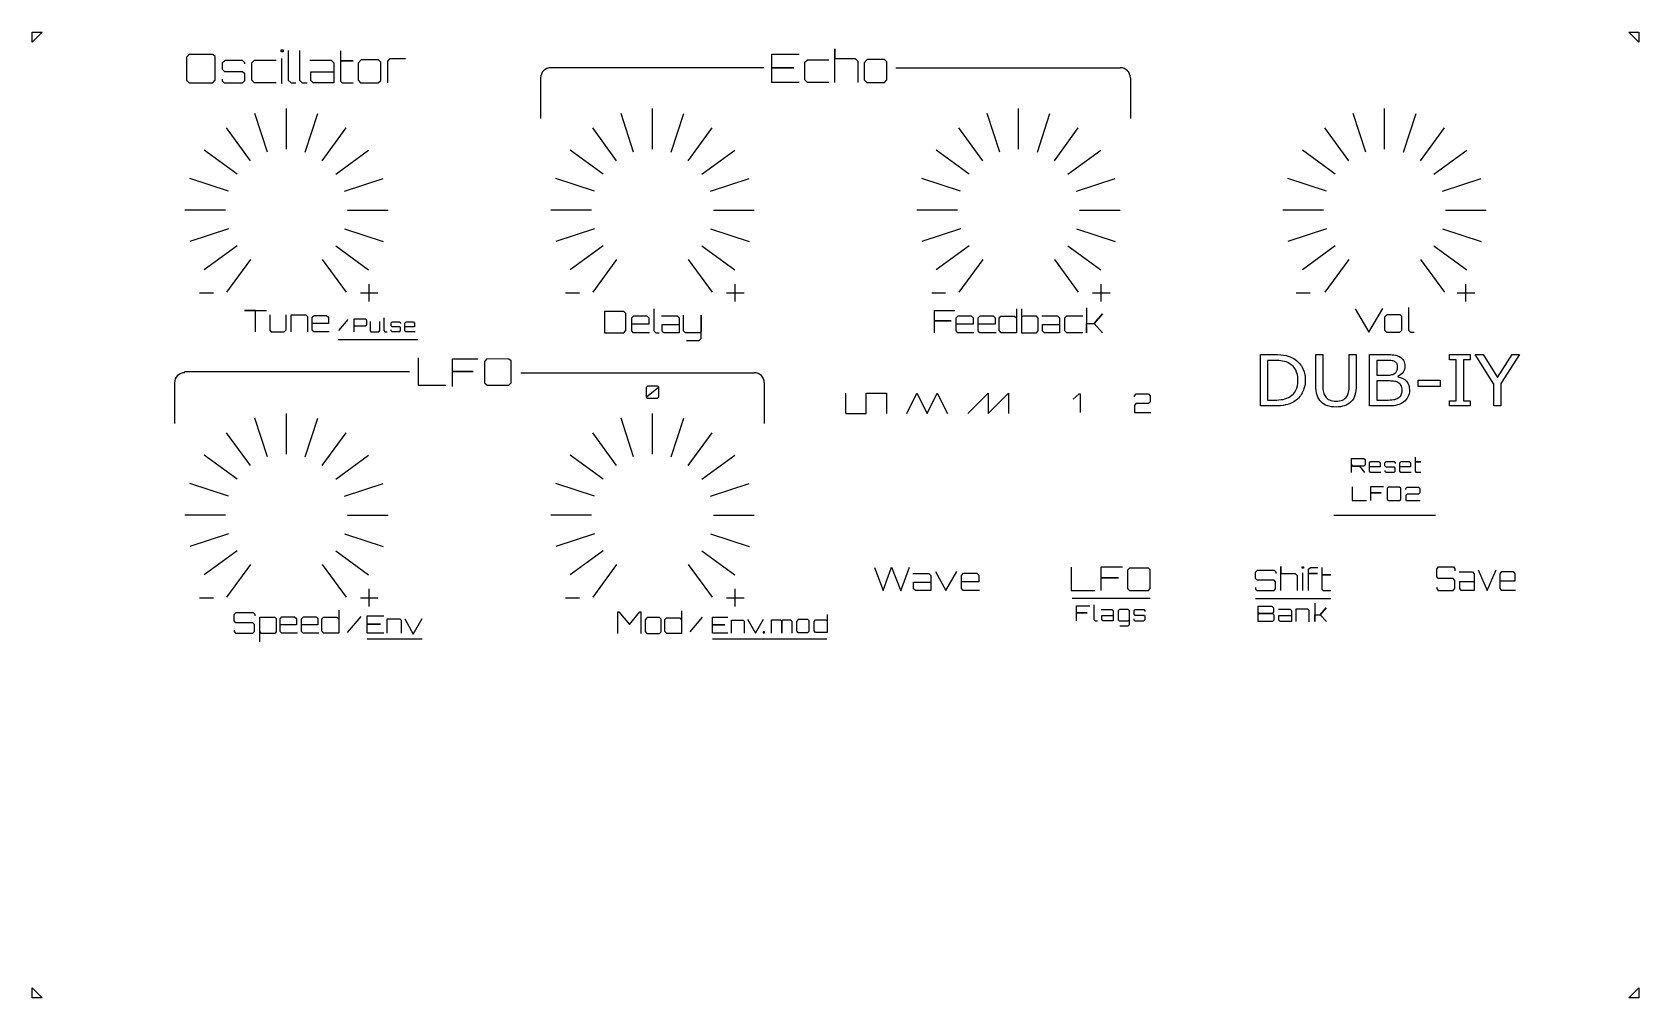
# Model space of a CAD drawing. Extents: x 0 to 159, y 0 to 96.
import ezdxf

# ---------------------------------------------------------------- set-up
doc = ezdxf.new("R2010")
doc.units = 0
doc.layers.get('0').update_dxf_attribs({"linetype": 'CONTINUOUS'})

msp = doc.modelspace()

# ---------------------------------------------------------------- linework, layer by layer
at = {"color": 7}
for points in [[(1.056072, 95.593524), (0.05041, 94.587863), (0.05041, 95.593524)], [(158.950609, 94.587863), (157.944951, 95.593524), (158.950609, 95.593524)], [(24.679746, 93.632923), (24.679746, 93.828354), (24.875177, 93.828354), (24.875177, 93.632923)], [(15.327696, 93.124327), (15.327696, 90.826346), (15.585093, 90.585871), (17.925495, 90.585871), (18.163825, 90.826346), (18.163825, 93.167226), (17.925495, 93.376957), (15.566026, 93.391257)], [(32.287265, 92.509435), (32.287265, 90.841123), (32.539895, 90.570856), (34.284472, 90.570856), (34.522803, 90.811093), (34.522803, 92.6143), (34.313072, 92.83833), (32.587561, 92.83833)], [(82.342031, 92.550406), (82.342031, 90.888179), (82.593739, 90.618898), (84.331955, 90.618898), (84.569416, 90.858259), (84.569416, 92.654889), (84.36045, 92.878103), (82.641232, 92.878103)], [(56.669539, 67.948045), (56.669539, 65.848538), (58.571409, 65.848538), (58.780756, 66.060724), (58.780756, 67.749343), (58.582054, 67.948045)], [(133.79563, 67.385398), (133.79563, 66.116517), (133.987775, 65.910958), (135.314662, 65.910958), (135.495931, 66.093677), (135.495931, 67.465156), (135.336414, 67.635549), (134.024029, 67.635549)], [(142.275513, 58.612207), (140.215153, 58.612207), (140.215153, 59.131561), (140.898436, 59.131561), (140.898436, 63.180466), (140.215153, 63.180466), (140.215153, 63.699817), (142.275513, 63.699817), (142.275513, 63.180466), (141.59223, 63.180466), (141.59223, 59.131561), (142.275513, 59.131561)], [(147.1496, 63.699815), (145.313497, 60.843373), (145.313497, 58.612207), (144.619702, 58.612207), (144.619702, 60.771622), (142.776588, 63.699815), (143.543968, 63.699815), (144.970102, 61.424228), (146.410254, 63.699815)], [(44.802618, 63.020447), (44.802618, 60.898444), (45.040303, 60.676384), (47.20148, 60.676384), (47.42156, 60.898444), (47.42156, 63.060062), (47.20148, 63.253731), (45.022697, 63.266936)], [(135.095786, 62.46976)], [(60.781152, 60.448719), (60.781152, 59.491136), (60.895797, 59.38333), (61.897427, 59.38333), (62.016094, 59.497371), (62.016094, 60.472854), (61.915529, 60.57342), (60.907865, 60.57342)], [(125.228478, 61.161136)], [(125.95381, 61.150889)], [(139.30411, 60.529028), (137.117604, 60.529028), (137.117604, 61.14747), (139.30411, 61.14747)], [(135.540798, 60.149764)], [(136.262623, 60.177098)], [(134.06732, 50.44588), (134.06732, 49.366946), (134.188171, 49.25404), (135.28702, 49.25404), (135.398919, 49.366946), (135.398919, 50.466022), (135.28702, 50.564493), (134.179219, 50.571207)], [(108.388567, 42.353454), (108.388567, 40.534705), (108.592285, 40.34438), (110.44461, 40.34438), (110.633238, 40.534705), (110.633238, 42.387407), (110.44461, 42.5534), (108.577195, 42.564717)], [(125.655014, 42.566197), (125.655014, 42.705281), (125.794098, 42.705281), (125.794098, 42.566197)], [(121.309182, 38.812703), (122.636424, 38.812703), (122.810787, 38.640943), (122.810787, 38.23236), (122.711894, 38.084022), (121.415882, 38.084022), (121.324796, 38.175107), (121.324796, 38.003346), (121.415882, 38.084022), (122.711894, 38.084022), (122.857631, 37.94349), (122.857631, 37.42014), (122.711894, 37.272452), (121.301375, 37.272452)], [(60.675626, 37.458841), (60.675626, 36.283905), (60.853544, 36.093566), (62.082191, 36.093566), (62.250039, 36.262757), (62.250039, 37.532694), (62.102333, 37.690471), (60.887114, 37.690471)], [(75.64216, 37.286329), (75.64216, 36.356139), (75.783018, 36.205448), (76.755731, 36.205448), (76.888615, 36.339396), (76.888615, 37.344798), (76.771677, 37.46971), (75.809594, 37.46971)], [(72.346789, 36.24744), (72.346789, 36.155218), (72.471701, 36.155218), (72.471701, 36.24744)], [(0.05041, 1.055588), (1.056071, 0.049927), (0.05041, 0.049927)], [(157.944948, 0.049927), (158.950609, 1.055588), (158.950609, 0.049927)]]:
    msp.add_lwpolyline(points, close=True, dxfattribs=at)
for points in [[(25.385238, 93.767818), (25.385238, 90.841123), (25.652169, 90.570856), (26.133594, 90.570856)], [(26.495848, 93.767818), (26.495848, 90.841123), (26.762778, 90.570856), (27.244205, 90.570856)], [(30.547484, 93.752088), (30.547484, 92.760635), (31.791566, 92.760635), (30.547484, 92.760635), (30.547484, 90.751034), (30.714314, 90.570856), (31.791566, 90.570856)], [(79.443101, 90.618911), (79.443101, 93.923894), (79.443101, 92.969301), (81.433025, 92.969301), (81.703731, 92.712843), (81.703731, 90.603714)], [(18.840681, 90.931212), (18.840681, 90.781064), (19.050412, 90.570856), (20.852188, 90.570856), (21.076218, 90.811093), (21.076218, 91.456015), (20.866488, 91.665745), (19.112377, 91.665745), (18.869281, 91.908842), (18.869281, 92.580934), (19.126677, 92.82403), (20.823588, 92.82403), (21.061919, 92.580934), (21.061919, 92.447469)], [(24.169723, 90.570856), (22.03905, 90.570856), (21.781654, 90.841123), (21.781654, 92.566634), (22.03905, 92.82403), (24.169723, 92.82403)], [(24.770329, 90.510321), (24.756015, 90.54035), (24.756015, 92.975131)], [(27.515893, 92.809731), (29.632263, 92.809731), (29.884895, 92.566634), (29.884895, 90.570856), (27.859088, 90.570856), (27.620759, 90.811093), (27.620759, 91.665745), (29.856296, 91.665745)], [(35.21395, 90.570856), (35.21395, 92.716782), (35.471348, 92.988478), (36.987128, 92.988478)], [(75.906833, 90.618898), (73.214024, 90.618898), (73.214024, 92.070735), (75.370171, 92.070735), (73.214024, 92.070735), (73.214024, 93.429012), (75.892585, 93.429012)], [(78.84185, 90.618898), (76.718948, 90.618898), (76.46249, 90.888179), (76.46249, 92.607397), (76.718948, 92.863855), (78.84185, 92.863855)], [(50.336439, 91.065119), (50.336439, 87.042507)], [(72.416721, 92.075623), (51.337242, 92.075623)], [(85.453494, 92.070905), (107.663307, 92.070905)], [(108.66458, 91.065119), (108.66458, 87.042507)], [(23.330286, 83.730065), (22.087155, 87.556043)], [(25.194981, 84.025415), (25.194981, 88.048027)], [(25.194981, 84.025415), (25.194981, 88.048027)], [(27.05941, 83.730065), (28.302541, 87.556043)], [(59.534033, 83.730065), (58.290956, 87.556043)], [(61.398622, 84.025415), (61.398622, 88.048027)], [(63.263211, 83.730065), (64.506288, 87.556043)], [(95.737808, 83.730065), (94.494731, 87.556043)], [(97.602397, 84.025415), (97.602397, 88.048027)], [(99.466986, 83.730065), (100.710063, 87.556043)], [(131.941609, 83.730065), (130.698478, 87.556043)], [(133.806038, 84.025415), (133.806038, 88.048027)], [(135.670733, 83.730065), (136.913864, 87.556043)], [(21.648122, 82.873018), (19.283726, 86.127454)], [(28.741574, 82.873018), (31.10597, 86.127454)], [(57.851949, 82.873018), (55.487501, 86.127454)], [(64.945295, 82.873018), (67.309744, 86.127454)], [(94.055724, 82.873018), (91.691275, 86.127454)], [(101.14907, 82.873018), (103.513518, 86.127454)], [(130.259445, 82.873018), (127.895049, 86.127454)], [(137.352897, 82.873018), (139.717293, 86.127454)], [(20.313194, 81.53809), (17.058757, 83.902751)], [(30.076502, 81.53809), (33.330939, 83.902751)], [(56.517048, 81.53809), (53.262665, 83.902751)], [(66.280197, 81.53809), (69.53458, 83.902751)], [(92.720822, 81.53809), (89.466439, 83.902751)], [(102.483971, 81.53809), (105.738354, 83.902751)], [(128.924517, 81.53809), (125.67008, 83.902751)], [(138.687826, 81.53809), (141.942262, 83.902751)], [(19.456147, 79.855128), (15.630435, 81.099322)], [(30.933549, 79.855128), (34.759261, 81.099322)], [(55.659974, 79.855128), (51.834209, 81.099322)], [(67.13727, 79.855128), (70.963009, 81.099322)], [(91.863749, 79.855128), (88.03801, 81.099322)], [(103.341045, 79.855128), (107.16681, 81.099322)], [(128.06747, 79.855128), (124.241758, 81.099322)], [(139.544872, 79.855128), (143.370584, 81.099322)], [(19.160797, 77.992561), (15.138185, 77.992561)], [(31.228899, 77.992561), (35.251511, 77.992561)], [(55.364651, 77.992561), (51.341959, 77.992561)], [(67.432594, 77.992561), (71.455232, 77.992561)], [(91.568425, 77.992561), (87.545787, 77.992561)], [(103.636368, 77.992561), (107.65906, 77.992561)], [(127.77212, 77.992561), (123.749508, 77.992561)], [(139.840222, 77.992561), (143.862834, 77.992561)], [(19.456147, 76.127334), (15.630435, 74.884735)], [(30.933549, 76.127334), (34.759261, 74.884735)], [(55.659974, 76.127334), (51.834209, 74.884735)], [(67.13727, 76.127334), (70.963009, 74.884735)], [(91.863749, 76.127334), (88.03801, 74.884735)], [(103.341045, 76.127334), (107.16681, 74.884735)], [(128.06747, 76.127334), (124.241758, 74.884735)], [(139.544872, 76.127334), (143.370584, 74.884735)], [(20.313194, 74.445702), (17.058757, 72.080242)], [(21.648122, 73.109975), (19.283726, 69.855805)], [(28.741574, 73.109975), (31.10597, 69.855805)], [(30.076502, 74.445702), (33.330939, 72.080242)], [(56.517048, 74.445702), (53.262665, 72.080242)], [(57.851949, 73.109975), (55.487501, 69.855805)], [(64.945295, 73.109975), (67.309744, 69.855805)], [(66.280197, 74.445702), (69.53458, 72.080242)], [(92.720822, 74.445702), (89.466439, 72.080242)], [(94.055724, 73.109975), (91.691275, 69.855805)], [(101.14907, 73.109975), (103.513518, 69.855805)], [(102.483971, 74.445702), (105.738354, 72.080242)], [(128.924517, 74.445702), (125.67008, 72.080242)], [(130.259445, 73.109975), (127.895049, 69.855805)], [(137.352897, 73.109975), (139.717293, 69.855805)], [(138.687826, 74.445702), (141.942262, 72.080242)], [(33.376196, 68.931012), (33.376196, 70.674114)], [(69.581833, 68.931012), (69.581833, 70.674114)], [(105.784809, 68.931012), (105.784809, 70.674114)], [(141.844368, 68.931012), (141.844368, 70.674114)], [(16.607589, 69.802588), (17.979772, 69.802588)], [(32.513515, 69.807378), (34.253069, 69.807378)], [(52.811097, 69.802588), (54.183281, 69.802588)], [(68.719152, 69.807378), (70.458706, 69.807378)], [(89.014872, 69.802593), (90.387055, 69.802593)], [(104.922128, 69.807378), (106.661682, 69.807378)], [(125.074962, 69.802588), (126.447146, 69.802588)], [(136.166392, 68.342514), (136.166392, 66.116534), (136.369413, 65.910976), (136.735576, 65.910976)], [(140.981686, 69.807378), (142.721241, 69.807378)], [(22.152521, 65.954023), (22.152521, 68.06252), (21.05934, 68.06252), (23.233802, 68.06252)], [(23.553201, 67.615216), (23.553201, 66.104144), (23.702812, 65.954022), (24.977907, 65.954022), (25.15812, 66.146647), (25.15812, 67.635618)], [(25.654764, 65.954023), (25.654764, 67.613687), (27.110073, 67.613687), (27.269885, 67.453875), (27.269885, 65.943483)], [(29.435868, 65.954022), (27.912554, 65.954022), (27.742542, 66.136106), (27.742542, 67.378218), (27.926155, 67.572033), (29.167248, 67.572033), (29.347461, 67.388419), (29.347461, 66.769573), (27.732341, 66.769573)], [(30.367999, 66.063316), (31.312114, 67.16798)], [(31.890523, 65.953971), (31.890523, 67.21286), (33.014567, 67.21286), (33.110448, 67.11698), (33.110448, 66.615138), (33.008447, 66.513138), (31.986403, 66.513138), (31.890523, 66.609018)], [(33.471464, 66.950617), (33.471464, 66.044038), (33.561225, 65.953971), (34.326227, 65.953971), (34.434348, 66.069538), (34.434348, 66.962857)], [(34.830712, 67.322205), (34.830712, 66.06964), (34.944953, 65.953971), (35.150993, 65.953971)], [(35.539146, 66.132153), (35.539146, 66.067893), (35.628906, 65.977929), (36.400029, 65.977929), (36.495909, 66.080745), (36.495909, 66.356758), (36.406149, 66.446518), (35.655426, 66.446518), (35.551386, 66.550559), (35.551386, 66.8382), (35.661546, 66.94224), (36.387789, 66.94224), (36.489789, 66.8382), (36.489789, 66.78108)], [(37.93269, 65.953971), (37.018767, 65.953971), (36.916767, 66.063214), (36.916767, 66.808429), (37.026927, 66.924709), (37.77153, 66.924709), (37.87965, 66.814549), (37.87965, 66.443267), (36.910647, 66.443267)], [(61.119061, 65.837361), (59.529439, 65.837361), (59.352025, 66.02737), (59.352025, 67.323551), (59.543632, 67.525802), (60.838748, 67.525802), (61.026806, 67.334196), (61.026806, 66.688412), (59.341381, 66.688412)], [(61.520025, 68.228358), (61.520025, 66.049724), (61.718728, 65.848538), (62.077102, 65.848538)], [(62.279347, 67.515157), (63.854776, 67.515157), (64.042834, 67.334196), (64.042834, 65.848538), (62.534822, 65.848538), (62.357409, 66.02737), (62.357409, 66.663574), (64.021544, 66.663574)], [(64.748924, 65.0775), (66.001461, 65.0775), (66.200164, 65.279751), (66.200164, 67.603864), (66.200164, 65.971308), (66.068878, 65.848538), (64.649573, 65.848538), (64.457966, 66.038725), (64.457966, 67.593219)], [(89.302269, 65.848871), (89.302269, 67.030037), (90.928537, 67.030037), (89.302269, 67.030037), (89.302269, 68.055293), (91.306821, 68.055293)], [(93.192119, 65.848871), (91.608275, 65.848871), (91.431507, 66.03819), (91.431507, 67.32966), (91.622417, 67.531175), (92.912825, 67.531175), (93.1002, 67.340266), (93.1002, 66.696829), (91.420901, 66.696829)], [(95.373458, 65.848871), (93.789614, 65.848871), (93.612845, 66.03819), (93.612845, 67.32966), (93.803755, 67.531175), (95.094164, 67.531175), (95.281538, 67.340266), (95.281538, 66.696829), (93.602239, 66.696829)], [(97.39921, 68.209435), (97.39921, 65.848871), (95.871932, 65.848871), (95.67183, 66.060286), (95.67183, 67.297311), (95.861326, 67.484685), (97.218907, 67.484685), (97.385069, 67.329129)], [(97.88707, 68.208905), (97.88707, 65.848871), (99.378995, 65.848871), (99.555763, 66.03819), (99.555763, 67.307386), (99.368389, 67.498296), (98.03202, 67.498296), (97.908282, 67.374558)], [(99.902263, 67.509433), (101.471966, 67.509433), (101.65934, 67.329129), (101.65934, 65.848871), (100.15681, 65.848871), (99.980041, 66.027054), (99.980041, 66.660945), (101.638128, 66.660945)], [(103.946941, 65.848871), (102.366633, 65.848871), (102.175723, 66.049327), (102.175723, 67.329129), (102.366633, 67.520039), (103.946941, 67.520039)], [(104.33205, 68.320799), (104.33205, 65.848871), (104.33205, 66.782915), (105.067406, 66.782915), (105.891147, 67.709181), (105.067406, 66.782915), (105.901753, 65.859831)], [(130.878137, 68.230853), (132.237653, 65.910976), (133.629797, 68.241729)], [(30.312176, 65.189251), (38.195745, 65.189251)], [(122.863269, 58.61221), (121.545758, 58.61221), (121.545758, 63.699817), (122.849252, 63.699817)], [(126.998007, 60.65545), (126.998007, 63.699815), (127.691802, 63.699815), (127.691802, 60.621282)], [(130.309302, 60.604198), (130.309302, 63.699815), (131.003097, 63.699815), (131.003097, 60.65545)], [(134.177734, 58.612207), (132.327614, 58.612207), (132.327614, 63.699815), (133.872886, 63.699815)], [(37.369995, 62.000954), (15.134066, 62.000954)], [(38.223491, 63.368172), (38.223491, 60.676384), (40.970079, 60.676384)], [(41.638502, 60.537514), (41.638502, 62.008083), (43.66323, 62.008083), (41.638502, 62.008083), (41.638502, 63.284542), (44.1342, 63.284542)], [(122.891301, 63.118959), (122.239552, 63.118959), (122.239552, 59.193063), (122.891301, 59.193063)], [(133.848357, 63.12237), (133.021409, 63.12237), (133.021409, 61.653148), (133.918437, 61.653148)], [(14.132665, 60.894198), (14.132665, 56.873715)], [(48.375963, 61.899984), (71.459588, 61.899984)], [(60.79322, 59.497371), (62.004027, 60.478888)], [(72.460885, 60.894198), (72.460885, 56.873715)], [(134.111157, 61.08255), (133.021409, 61.08255), (133.021409, 59.189644), (133.939463, 59.189644)], [(135.12382, 61.533566), (135.12382, 61.506232)], [(80.506171, 57.879501), (80.506171, 59.888412)], [(82.517495, 57.879501), (82.517495, 59.888412), (84.528801, 59.888412), (84.528801, 57.879501)], [(86.540134, 57.879501), (87.545787, 59.888412), (88.55144, 57.879501), (89.557119, 59.888412), (90.562772, 57.879501)], [(92.574105, 57.879501), (94.585411, 59.888412), (94.585411, 57.879501), (96.596744, 59.888412), (96.596744, 57.879501)], [(103.011746, 59.295497), (103.602585, 59.813421), (103.686447, 59.813421), (103.686447, 57.954362)], [(109.062248, 59.498425), (109.062248, 59.617085), (109.221943, 59.813811), (110.469078, 59.813811), (110.611029, 59.626453), (110.611029, 59.026908), (110.469078, 58.848917), (109.214338, 58.848917), (109.062248, 58.66156), (109.062248, 57.954127), (110.6744, 57.954127)], [(23.330286, 53.561007), (22.087155, 57.387251)], [(25.194981, 53.856357), (25.194981, 57.879501)], [(27.05941, 53.561007), (28.302541, 57.387251)], [(59.534033, 53.561007), (58.290956, 57.387251)], [(61.398622, 53.856357), (61.398622, 57.879501)], [(63.263211, 53.561007), (64.506288, 57.387251)], [(80.506171, 57.879501), (82.517495, 57.879501)], [(21.648122, 52.704226), (19.283726, 55.958396)], [(28.741574, 52.704226), (31.10597, 55.958396)], [(57.851949, 52.704226), (55.487501, 55.958396)], [(64.945295, 52.704226), (67.309744, 55.958396)], [(20.313194, 51.3685), (17.058757, 53.733959)], [(30.076502, 51.3685), (33.330939, 53.733959)], [(56.517048, 51.3685), (53.262665, 53.733959)], [(66.280197, 51.3685), (69.53458, 53.733959)], [(130.542316, 52.037333), (130.542316, 53.425108), (131.762019, 53.425108), (131.880633, 53.306495), (131.880633, 52.785044), (131.755305, 52.664193), (130.640788, 52.664193), (130.535602, 52.771616), (130.640788, 52.664193), (131.309946, 52.664193), (131.824683, 52.037333)], [(133.419314, 52.037326), (132.416696, 52.037326), (132.304796, 52.15717), (132.304796, 52.974707), (132.425648, 53.102272), (133.242513, 53.102272), (133.361126, 52.981421), (133.361126, 52.574107), (132.298082, 52.574107)], [(133.816105, 52.213567), (133.816105, 52.143071), (133.914577, 52.044375), (134.760534, 52.044375), (134.86572, 52.15717), (134.86572, 52.45997), (134.767248, 52.558441), (133.94367, 52.558441), (133.829533, 52.672578), (133.829533, 52.988135), (133.950384, 53.102272), (134.747106, 53.102272), (134.859006, 52.988135), (134.859006, 52.925471)], [(136.423287, 52.037326), (135.420669, 52.037326), (135.30877, 52.15717), (135.30877, 52.974707), (135.429621, 53.102272), (136.246486, 53.102272), (136.3651, 52.981421), (136.3651, 52.574107), (135.302056, 52.574107)], [(136.820086, 53.552107), (136.820086, 53.086606), (137.4042, 53.086606), (136.820086, 53.086606), (136.820086, 52.143071), (136.898415, 52.058475), (137.4042, 52.058475)], [(19.456147, 49.686868), (15.630435, 50.929466)], [(30.933549, 49.686868), (34.759261, 50.929466)], [(55.659974, 49.686868), (51.834209, 50.929466)], [(67.13727, 49.686868), (70.963009, 50.929466)], [(130.611445, 50.622681), (130.611445, 49.25404), (132.007949, 49.25404)], [(132.44044, 49.254049), (132.44044, 50.00176), (133.469914, 50.00176), (132.44044, 50.00176), (132.44044, 50.650777), (133.709378, 50.650777)], [(135.909796, 50.360836), (135.909796, 50.44588), (136.050789, 50.586873), (137.151879, 50.586873), (137.277206, 50.452594), (137.277206, 50.0229), (137.151879, 49.895335), (136.044075, 49.895335), (135.909796, 49.761056), (135.909796, 49.25404), (137.333156, 49.25404)], [(19.160797, 47.82164), (15.138185, 47.82164)], [(31.228899, 47.82164), (35.251511, 47.82164)], [(55.364651, 47.82164), (51.341959, 47.82164)], [(67.432594, 47.82164), (71.455232, 47.82164)], [(128.777906, 47.82164), (138.834436, 47.82164)], [(19.456147, 45.956413), (15.630435, 44.713815)], [(30.933549, 45.956413), (34.759261, 44.713815)], [(55.659974, 45.956413), (51.834209, 44.713815)], [(67.13727, 45.956413), (70.963009, 44.713815)], [(20.313194, 44.274781), (17.058757, 41.909321)], [(21.648122, 42.939055), (19.283726, 39.684885)], [(28.741574, 42.939055), (31.10597, 39.684885)], [(30.076502, 44.274781), (33.330939, 41.909321)], [(56.517048, 44.274781), (53.262665, 41.909321)], [(57.851949, 42.939055), (55.487501, 39.684885)], [(64.945295, 42.939055), (67.309744, 39.684885)], [(66.280197, 44.274781), (69.53458, 41.909321)], [(83.349336, 42.636717), (84.19997, 40.341448), (85.050604, 42.658344), (85.969721, 40.307566), (86.821797, 42.669157)], [(87.140408, 42.034427), (88.740753, 42.034427), (88.931785, 41.850603), (88.931785, 40.341449), (87.399924, 40.341449), (87.219705, 40.52311), (87.219705, 41.169375), (88.910159, 41.169375)], [(89.375148, 42.216086), (90.409605, 40.341448), (91.498128, 42.237712)], [(93.754485, 40.341448), (92.139723, 40.341448), (91.959504, 40.534462), (91.959504, 41.851142), (92.15414, 42.056592), (93.469739, 42.056592), (93.660771, 41.861956), (93.660771, 41.205958), (91.94869, 41.205958)], [(102.801862, 42.651486), (102.801862, 40.34438), (105.155937, 40.34438)], [(105.759283, 40.34438), (105.759283, 41.604791), (107.494658, 41.604791), (105.759283, 41.604791), (105.759283, 42.698832), (107.898322, 42.698832)], [(121.031377, 40.653953), (121.031377, 40.493497), (121.170462, 40.354581), (122.870008, 40.354581), (123.029447, 40.514868), (123.029447, 41.207917), (122.870008, 41.370747), (121.190816, 41.370747), (121.031377, 41.540363), (121.031377, 42.181509), (121.224739, 42.374871), (122.890362, 42.374871), (123.049801, 42.215432), (123.049801, 42.042424)], [(123.541685, 40.354581), (123.541685, 42.715288), (123.541685, 42.033434), (124.963063, 42.033434), (125.156424, 41.85025), (125.156424, 40.343726)], [(125.719469, 40.343896), (125.709291, 40.365267), (125.709291, 42.098058)], [(126.285923, 40.354581), (126.285923, 42.019866), (127.181493, 42.019866), (126.285923, 42.019866), (126.285923, 42.460866), (126.465716, 42.640658), (127.195062, 42.640658)], [(127.595258, 42.618608), (127.595258, 41.913008), (128.48065, 41.913008), (127.595258, 41.913008), (127.595258, 40.482811), (127.713989, 40.354581), (128.48065, 40.354581)], [(138.962738, 40.698448), (138.962738, 40.51322), (139.086457, 40.352859), (140.598235, 40.352859), (140.740059, 40.537891), (140.740059, 41.337937), (140.598235, 41.525906), (139.104562, 41.525906), (138.962738, 41.721708), (138.962738, 42.461838), (139.134737, 42.685052), (140.616341, 42.685052), (140.758164, 42.500998), (140.758164, 42.301281)], [(141.17359, 42.192219), (142.51337, 42.192219), (142.673298, 41.992502), (142.673298, 40.352859), (141.390852, 40.352859), (141.239975, 40.550227), (141.239975, 41.252371), (142.655193, 41.252371)], [(143.071112, 42.389587), (143.937141, 40.352859), (144.848432, 42.413083)], [(146.752507, 40.352859), (145.400657, 40.352859), (145.249781, 40.562562), (145.249781, 41.993089), (145.412727, 42.216303), (146.514123, 42.216303), (146.674052, 42.004837), (146.674052, 41.292119), (145.240729, 41.292119)], [(33.376196, 38.760091), (33.376196, 40.503194)], [(69.581833, 38.760091), (69.581833, 40.503194)], [(16.607589, 39.631542), (17.979772, 39.631542)], [(20.022955, 36.442685), (20.022955, 36.280348), (20.16367, 36.139806), (21.883131, 36.139806), (22.044437, 36.30197), (22.044437, 37.00314), (21.883131, 37.167879), (20.184262, 37.167879), (20.022955, 37.339481), (20.022955, 37.98814), (20.218583, 38.183768), (21.903723, 38.183768), (22.06503, 38.022461), (22.06503, 37.847426)], [(30.367163, 38.42058), (30.367163, 36.128995), (28.884514, 36.128995), (28.690259, 36.334232), (28.690259, 37.535109), (28.874217, 37.717008), (30.192128, 37.717008), (30.353434, 37.565997)], [(32.513515, 39.636458), (34.253069, 39.636458)], [(52.811097, 39.631542), (54.183281, 39.631542)], [(57.976539, 36.114713), (57.976539, 38.238997), (58.083961, 38.228926), (59.127976, 37.003636), (60.165276, 38.238997), (60.262628, 38.238997), (60.262628, 36.093565)], [(64.260862, 38.335007), (64.260862, 36.093566), (62.810656, 36.093566), (62.620652, 36.294312), (62.620652, 37.468912), (62.800585, 37.646831), (64.089657, 37.646831), (64.247434, 37.499124)], [(68.719152, 39.636458), (70.458706, 39.636458)], [(102.919402, 39.590133), (110.61705, 39.590133)], [(103.324754, 37.355394), (103.324754, 38.139859), (104.404832, 38.139859), (103.324754, 38.139859), (103.324754, 38.820778), (104.656068, 38.820778)], [(105.045573, 38.930203), (105.045573, 37.488533), (105.177061, 37.355402), (105.414208, 37.355402)], [(105.783106, 38.458256), (106.825616, 38.458256), (106.95006, 38.338508), (106.95006, 37.355402), (105.952161, 37.355402), (105.834762, 37.473741), (105.834762, 37.894737), (106.935972, 37.894737)], [(107.630443, 36.852579), (108.459285, 36.852579), (108.590773, 36.986414), (108.590773, 38.352948), (108.459285, 38.486784), (107.578787, 38.486784), (107.444952, 38.352948), (107.444952, 37.466345), (107.555308, 37.355402), (108.452241, 37.355402), (108.583729, 37.488651)], [(109.008481, 37.53291), (109.008481, 37.458949), (109.111793, 37.355402), (109.999335, 37.355402), (110.109691, 37.473741), (110.109691, 37.791425), (110.006379, 37.894737), (109.142317, 37.894737), (109.022569, 38.014484), (109.022569, 38.345552), (109.149361, 38.4653), (109.985247, 38.4653), (110.102647, 38.345552), (110.102647, 38.279808)], [(121.026238, 39.562937), (128.480808, 39.562937)], [(123.302053, 38.494816), (124.457534, 38.494816), (124.595463, 38.362092), (124.595463, 37.272452), (123.489428, 37.272452), (123.359307, 37.403615), (123.359307, 37.870232), (124.579849, 37.870232)], [(125.071998, 37.272452), (125.071998, 38.542701), (126.18584, 38.542701), (126.308154, 38.420386), (126.308154, 37.264385)], [(126.894525, 39.092075), (126.894525, 37.272452), (126.894525, 37.960016), (127.435831, 37.960016), (128.042199, 38.641853), (127.435831, 37.960016), (128.050006, 37.28052)], [(22.572974, 35.273383), (22.572974, 37.717008), (24.045327, 37.717008), (24.196337, 37.576293), (24.196337, 36.247744), (24.055623, 36.107373), (22.748009, 36.107373), (22.593566, 36.258727)], [(26.283038, 36.118184), (24.745476, 36.118184), (24.573873, 36.30197), (24.573873, 37.555701), (24.759204, 37.751328), (26.011905, 37.751328), (26.193804, 37.565997), (26.193804, 36.941363), (24.563577, 36.941363)], [(28.400606, 36.118184), (26.863044, 36.118184), (26.691441, 36.30197), (26.691441, 37.555701), (26.876772, 37.751328), (28.129473, 37.751328), (28.311372, 37.565997), (28.311372, 36.941363), (26.681145, 36.941363)], [(31.245984, 36.188401), (32.595248, 37.76711)], [(34.826112, 36.114932), (33.173059, 36.114932), (33.173059, 37.006181), (34.496667, 37.006181), (33.173059, 37.006181), (33.173059, 37.839996), (34.817365, 37.839996)], [(35.167597, 36.12397), (35.167597, 37.546994), (36.415404, 37.546994), (36.55243, 37.409969), (36.55243, 36.114932)], [(36.901901, 37.548452), (37.738632, 36.032134), (38.619094, 37.565945)], [(65.122144, 36.272422), (66.352121, 37.711559)], [(68.859287, 36.12997), (67.352379, 36.12997), (67.352379, 36.942425), (68.558969, 36.942425), (67.352379, 36.942425), (67.352379, 37.702523), (68.851314, 37.702523)], [(69.221081, 36.12997), (69.221081, 37.427187), (70.358572, 37.427187), (70.483484, 37.302275), (70.483484, 36.121731)], [(70.810378, 37.512233), (71.573134, 36.12997), (72.375755, 37.528179)], [(73.165094, 36.146714), (73.165094, 37.443133), (74.060734, 37.443133), (74.185645, 37.326195), (74.185645, 36.121731), (74.185645, 37.326195), (74.302583, 37.443133), (75.057366, 37.443133), (75.190251, 37.310249), (75.190251, 36.12997)], [(78.680201, 37.979985), (78.680201, 36.205448), (77.53208, 36.205448), (77.381656, 36.364378), (77.381656, 37.294302), (77.524107, 37.43516), (78.544659, 37.43516), (78.66957, 37.318222)], [(33.172778, 35.580264), (38.618723, 35.580264)], [(67.351168, 35.574519), (78.638341, 35.574519)]]:
    msp.add_lwpolyline(points, dxfattribs=at)
for points in [[(50.630911, 91.776229), (50.442313, 91.587631), (50.336359, 91.331837), (50.336359, 91.065119)], [(51.34202, 92.07078), (51.075303, 92.07078), (50.819509, 91.964827), (50.630911, 91.776229)], [(108.370109, 91.776229), (108.18151, 91.964827), (107.925717, 92.07078), (107.658999, 92.07078)], [(108.66466, 91.065119), (108.66466, 91.331837), (108.558707, 91.587631), (108.370109, 91.776229)], [(122.849252, 63.699817), (123.358502, 63.699817), (123.762632, 63.663371), (124.061641, 63.59048)], [(124.061641, 63.59048), (124.362986, 63.519867), (124.617612, 63.421919), (124.825518, 63.296635)], [(133.872886, 63.699815), (134.253655, 63.699815), (134.538649, 63.686147), (134.727866, 63.658813)], [(134.727866, 63.658813), (134.917083, 63.63148), (135.098124, 63.574533), (135.270989, 63.487974)], [(123.721752, 63.050623), (123.490488, 63.096181), (123.21367, 63.118959), (122.891301, 63.118959)], [(124.377004, 62.814864), (124.171434, 62.928759), (123.953017, 63.007345), (123.721752, 63.050623)], [(125.014733, 62.169092), (124.872237, 62.442434), (124.659661, 62.657692), (124.377004, 62.814864)], [(124.825518, 63.296635), (125.180591, 63.080239), (125.457408, 62.792089), (125.65597, 62.432187)], [(125.228478, 61.161136), (125.228478, 61.559762), (125.15723, 61.895747), (125.014733, 62.169092)], [(125.65597, 62.432187), (125.85453, 62.072285), (125.95381, 61.645185), (125.95381, 61.150889)], [(134.430023, 63.098459), (134.273511, 63.114399), (134.079622, 63.12237), (133.848357, 63.12237)], [(134.829483, 62.985706), (134.719689, 63.047207), (134.586536, 63.084791), (134.430023, 63.098459)], [(134.79444, 61.820569), (134.904235, 61.888906), (134.981323, 61.976605), (135.025706, 62.083664)], [(135.032715, 62.780697), (134.990667, 62.864978), (134.922923, 62.933314), (134.829483, 62.985706)], [(135.025706, 62.083664), (135.072426, 62.193001), (135.095786, 62.321699), (135.095786, 62.46976)], [(135.095786, 62.469768), (135.095786, 62.592773), (135.074762, 62.696416), (135.032715, 62.780697)], [(135.270989, 63.487974), (135.462541, 63.390026), (135.601534, 63.263605), (135.687966, 63.108709)], [(135.817615, 62.558606), (135.817615, 62.317152), (135.754542, 62.111006), (135.628398, 61.940167)], [(135.687966, 63.108709), (135.774399, 62.956093), (135.817615, 62.772725), (135.817615, 62.558606)], [(14.427139, 61.60642), (14.238541, 61.417822), (14.132588, 61.162028), (14.132588, 60.89531)], [(15.138249, 61.900971), (14.871531, 61.900972), (14.615737, 61.795018), (14.427139, 61.60642)], [(72.166337, 61.60642), (71.977739, 61.795018), (71.721945, 61.900972), (71.455227, 61.900971)], [(72.460888, 60.89531), (72.460888, 61.162028), (72.354935, 61.417822), (72.166337, 61.60642)], [(125.032253, 60.170266), (125.16307, 60.434499), (125.228478, 60.764788), (125.228478, 61.161136)], [(125.95381, 61.150889), (125.95381, 60.688483), (125.849858, 60.269356), (125.641953, 59.893508)], [(127.120647, 59.681664), (127.038887, 59.945897), (126.998007, 60.270492), (126.998007, 60.65545)], [(127.691802, 60.621282), (127.691802, 60.345661), (127.71049, 60.128125), (127.747867, 59.968675)], [(130.249734, 59.978925), (130.289446, 60.147487), (130.309302, 60.355911), (130.309302, 60.604198)], [(131.003097, 60.65545), (131.003097, 60.286437), (130.961048, 59.964119), (130.876951, 59.688496)], [(133.918437, 61.653148), (134.135687, 61.653148), (134.308552, 61.663398), (134.437032, 61.683898)], [(134.692826, 61.055217), (134.533976, 61.073439), (134.340087, 61.08255), (134.111157, 61.08255)], [(134.437032, 61.683898), (134.565512, 61.706676), (134.684648, 61.752233), (134.79444, 61.820569)], [(135.102795, 60.945879), (134.990667, 61.002825), (134.854011, 61.039271), (134.692826, 61.055217)], [(135.446189, 60.638366), (135.383117, 60.759094), (135.268652, 60.861598), (135.102795, 60.945879)], [(135.628398, 61.940167), (135.502253, 61.771605), (135.33406, 61.636071), (135.12382, 61.533566)], [(135.12382, 61.506232), (135.476558, 61.435619), (135.754542, 61.284141), (135.957775, 61.051798)], [(135.540798, 60.149764), (135.540798, 60.354773), (135.509261, 60.51764), (135.446189, 60.638366)], [(135.957775, 61.051798), (136.161007, 60.821734), (136.262623, 60.530167), (136.262623, 60.177098)], [(122.891301, 59.193063), (123.22535, 59.193063), (123.516184, 59.21698), (123.763801, 59.264814)], [(123.763801, 59.264814), (124.013753, 59.31265), (124.242682, 59.401487), (124.450587, 59.531325)], [(124.81851, 59.018808), (124.580235, 58.875303), (124.31393, 58.77166), (124.019593, 58.707879)], [(124.450587, 59.531325), (124.709884, 59.693054), (124.903773, 59.906034), (125.032253, 60.170266)], [(125.641953, 59.893508), (125.436383, 59.51766), (125.161902, 59.226094), (124.81851, 59.018808)], [(127.530616, 59.005137), (127.341401, 59.191923), (127.204744, 59.417432), (127.120647, 59.681664)], [(128.143819, 58.632707), (127.900874, 58.716988), (127.696473, 58.841131), (127.530616, 59.005137)], [(127.747867, 59.968675), (127.787578, 59.809224), (127.852986, 59.664579), (127.94409, 59.534741)], [(127.94409, 59.534741), (128.046875, 59.38668), (128.185868, 59.275066), (128.361068, 59.199897)], [(128.361068, 59.199897), (128.538605, 59.124726), (128.751182, 59.087141), (128.998799, 59.087141)], [(128.998799, 59.087141), (129.248753, 59.087141), (129.461331, 59.123587), (129.636531, 59.196478)], [(129.636531, 59.196478), (129.811731, 59.271649), (129.951892, 59.384403), (130.057014, 59.534741)], [(130.470485, 59.005137), (130.290613, 58.832021), (130.080372, 58.705599), (129.839762, 58.625873)], [(130.057014, 59.534741), (130.148117, 59.664579), (130.212357, 59.81264), (130.249734, 59.978925)], [(130.876951, 59.688496), (130.795191, 59.415153), (130.659702, 59.187367), (130.470485, 59.005137)], [(133.939463, 59.189644), (134.243143, 59.189644), (134.491928, 59.204451), (134.685817, 59.234064)], [(134.685817, 59.234064), (134.879707, 59.265953), (135.038556, 59.3229), (135.162363, 59.404904)], [(135.719501, 59.029055), (135.523276, 58.878717), (135.307196, 58.771658), (135.07126, 58.707876)], [(135.162363, 59.404904), (135.29318, 59.493741), (135.388957, 59.595105), (135.449692, 59.708998)], [(135.449692, 59.708998), (135.510429, 59.822891), (135.540798, 59.969813), (135.540798, 60.149764)], [(136.115455, 59.507407), (136.017342, 59.313789), (135.885358, 59.154339), (135.719501, 59.029055)], [(136.262623, 60.177098), (136.262623, 59.924255), (136.213567, 59.701025), (136.115455, 59.507407)], [(124.019593, 58.707879), (123.727592, 58.644099), (123.342151, 58.61221), (122.863269, 58.61221)], [(128.998799, 58.506285), (128.671757, 58.506285), (128.386764, 58.548426), (128.143819, 58.632707)], [(129.839762, 58.625873), (129.599155, 58.546148), (129.318833, 58.506285), (128.998799, 58.506285)], [(135.07126, 58.707876), (134.837658, 58.644097), (134.539816, 58.612207), (134.177734, 58.612207)]]:
    msp.add_open_spline(points, degree=3, dxfattribs=at)

doc.saveas('drawing.dxf')
